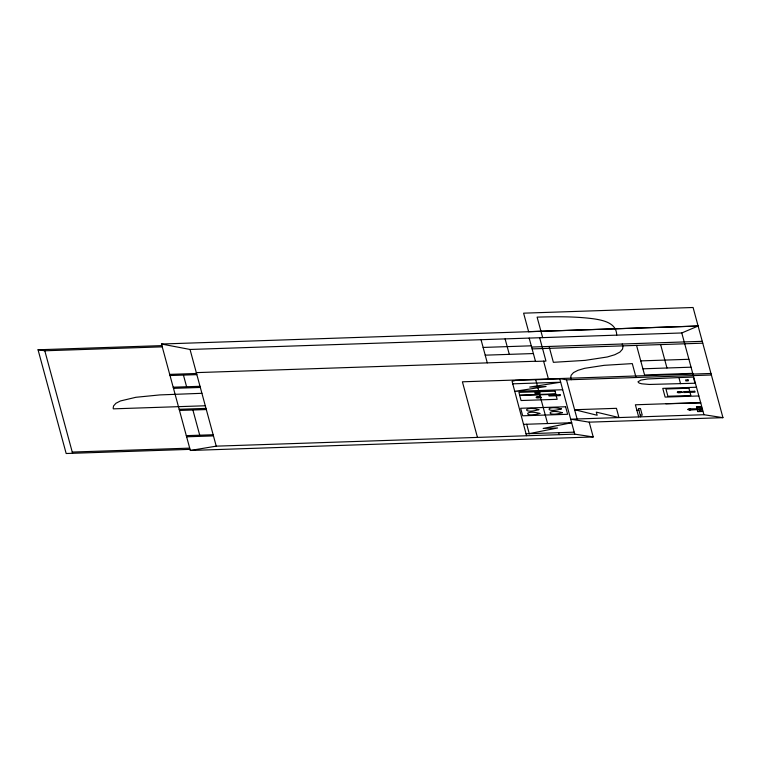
<?xml version="1.0" encoding="UTF-8"?>
<svg xmlns="http://www.w3.org/2000/svg" width="761" height="761" viewBox="0 0 761 761"><rect width="100%" height="100%" fill="white"/><g stroke="black" fill="none" stroke-linecap="round" stroke-linejoin="round"><path stroke-width="1.14" d="M528.629 331.71L523.606 313.171L693.09 307.492L722.95 417.665L703.935 414.716L570.693 419.187L589.214 422.155L593.219 436.957L190.326 450.464L161.475 344.02L190.031 349.461L681.78 332.966L698.113 326.031L528.619 331.672M571.625 422.736L543.145 428.443L557.585 427.967L529.009 433.675M190.326 450.464L216.238 446.155L574.745 434.141L593.219 436.957M161.475 344.02L698.113 326.031M190.022 449.361L66.169 453.508L38.05 349.775L161.912 345.618M38.05 349.775L44.804 350.783L162.245 346.845M483.13 347.435L531.273 345.817M531.625 347.045L702.26 341.328M532.12 348.899L702.764 343.182M485.204 355.168L533.366 353.551M196.309 372.624L535.468 361.256M169.703 374.383L196.547 373.48M170.017 375.534L196.861 374.64M640.752 360.895L688.895 359.287M642.902 368.809L691.036 367.192M173.185 387.206L200.019 386.303M173.489 388.357L200.333 387.454M692.71 373.347L644.567 374.964L636.557 345.399M710.974 373.47L462.403 381.803L477.461 437.394M559.773 378.883L515.454 380.414L512.086 381.337L526.545 435.692M574.745 434.141L559.677 378.54L566.507 379.853L711.383 374.992M201.922 393.304L159.877 394.911L135.886 397.29L120.457 400.952L115.948 403.263L113.589 405.898L113.161 408.124L113.36 408.847L205.299 405.765M678.898 377.58L693.328 377.095L694.993 383.23L649.285 384.457L641.799 383.81L639.202 383.125L637.946 381.841L640.8 380.12L647.792 378.959L678.898 377.58L680.562 383.715M512.486 383.839L560.629 382.222L529.713 387.073L546.084 386.521L514.522 391.354L562.664 389.756M696.486 387.235L662.764 388.367L665.124 397.09L698.845 395.958M179.168 409.294L206.012 408.4M179.482 410.445L206.317 409.551M700.643 402.579L635.387 404.785L638.679 416.904M700.748 402.969L665.875 403.749M574.603 409.722L616.448 408.324L618.95 417.542L596.301 412.129L597.157 415.259L574.679 409.722M696.562 407.268L701.461 407.106M636.871 410.255L638.879 410.179M701.927 408.819L689.799 408.8L687.525 409.466L690.141 410.065L702.042 409.237M697.609 411.102L702.508 410.959M640.248 415.221L642.246 415.154L640.448 408.495L638.441 408.571L640.686 416.838M186.312 435.644L213.147 434.75M523.463 424.353L571.644 422.736M589.214 422.155L722.95 417.665M186.626 436.804L213.461 435.901M526.022 433.78L574.184 432.162M72.247 452.063L189.689 448.134M681.78 332.966L703.935 414.716M697.028 408.99L696.429 406.774L701.328 406.612L702.641 411.463L697.742 411.625L697.143 409.399M660.624 344.59L666.969 368.001M636.063 377.523L632.296 363.606L604.186 365.328L584.581 368.334L577.98 370.312L573.499 372.605L571.15 375.23L570.721 377.437L571.33 379.691M622.241 344.01L622.964 346.683L622.498 349.185L619.835 352.143L614.774 354.74L607.297 356.976L585.152 360.372L553.38 362.322L549.081 346.464M616.705 335.154C616.657 322.892 603.131 320.238 593.599 318.802C574.878 316.348 555.939 316.586 537.104 317.128L542.669 337.637M566.507 379.853L577.114 418.969M539.644 337.732L545.96 361.075L535.516 361.418L529.171 338.084M543.592 361.152L548.405 378.921M558.717 432.686L559.24 434.598M535.696 379.691L547.578 423.544M505.104 338.892L509.299 354.36M526.698 424.238L529.256 433.675M481.038 339.701L487.287 362.873M190.031 349.461L216.238 446.155M183.439 375.087L186.597 386.75M192.894 409.998L199.724 435.197M44.804 350.783L72.58 453.299M538.845 409.646C522.17 414.612 522.931 405.261 538.845 409.646M539.872 413.432C523.188 418.398 523.958 409.047 539.872 413.432M561.314 408.895C544.629 413.86 545.399 404.5 561.314 408.895M562.331 412.681C545.656 417.646 546.427 408.296 562.331 412.681M698.674 407.392L699.521 407.401L698.674 407.392M689.171 409.009C687.088 409.713 691.996 410.969 689.942 408.809L689.171 409.009M700.091 410.978L699.549 410.807L700.091 410.978M681.19 392.21L677.946 392.21L681.19 392.21M682.398 392.21C675.131 394.303 676.015 390.098 682.398 392.21M535.183 392.809C533.042 395.311 547.597 391.944 535.183 392.809M538.883 393.123L535.649 393.123L538.883 393.123M540.025 397.337L536.79 397.337L540.025 397.337M541.242 397.337C533.975 399.439 534.859 395.225 541.242 397.337M688.03 379.872L685.604 379.958L685.861 380.938L688.296 380.852L688.03 379.872M555.026 391.164L518.926 392.372L519.658 395.083L555.768 393.875L555.026 391.164M688.895 388.224L665.932 388.995L667.901 396.262L690.864 395.492L688.895 388.224M555.796 394.284L519.696 395.501L521.057 400.524L557.157 399.316L555.796 394.284M560.039 394.693L548.805 395.073L549.052 395.996L560.286 395.615L560.039 394.693M694.736 391.259L683.502 391.63L683.759 392.552L694.993 392.181L694.736 391.259M565.585 406.755L520.657 408.267L522.702 415.801L567.63 414.298L565.585 406.755"/></g></svg>
